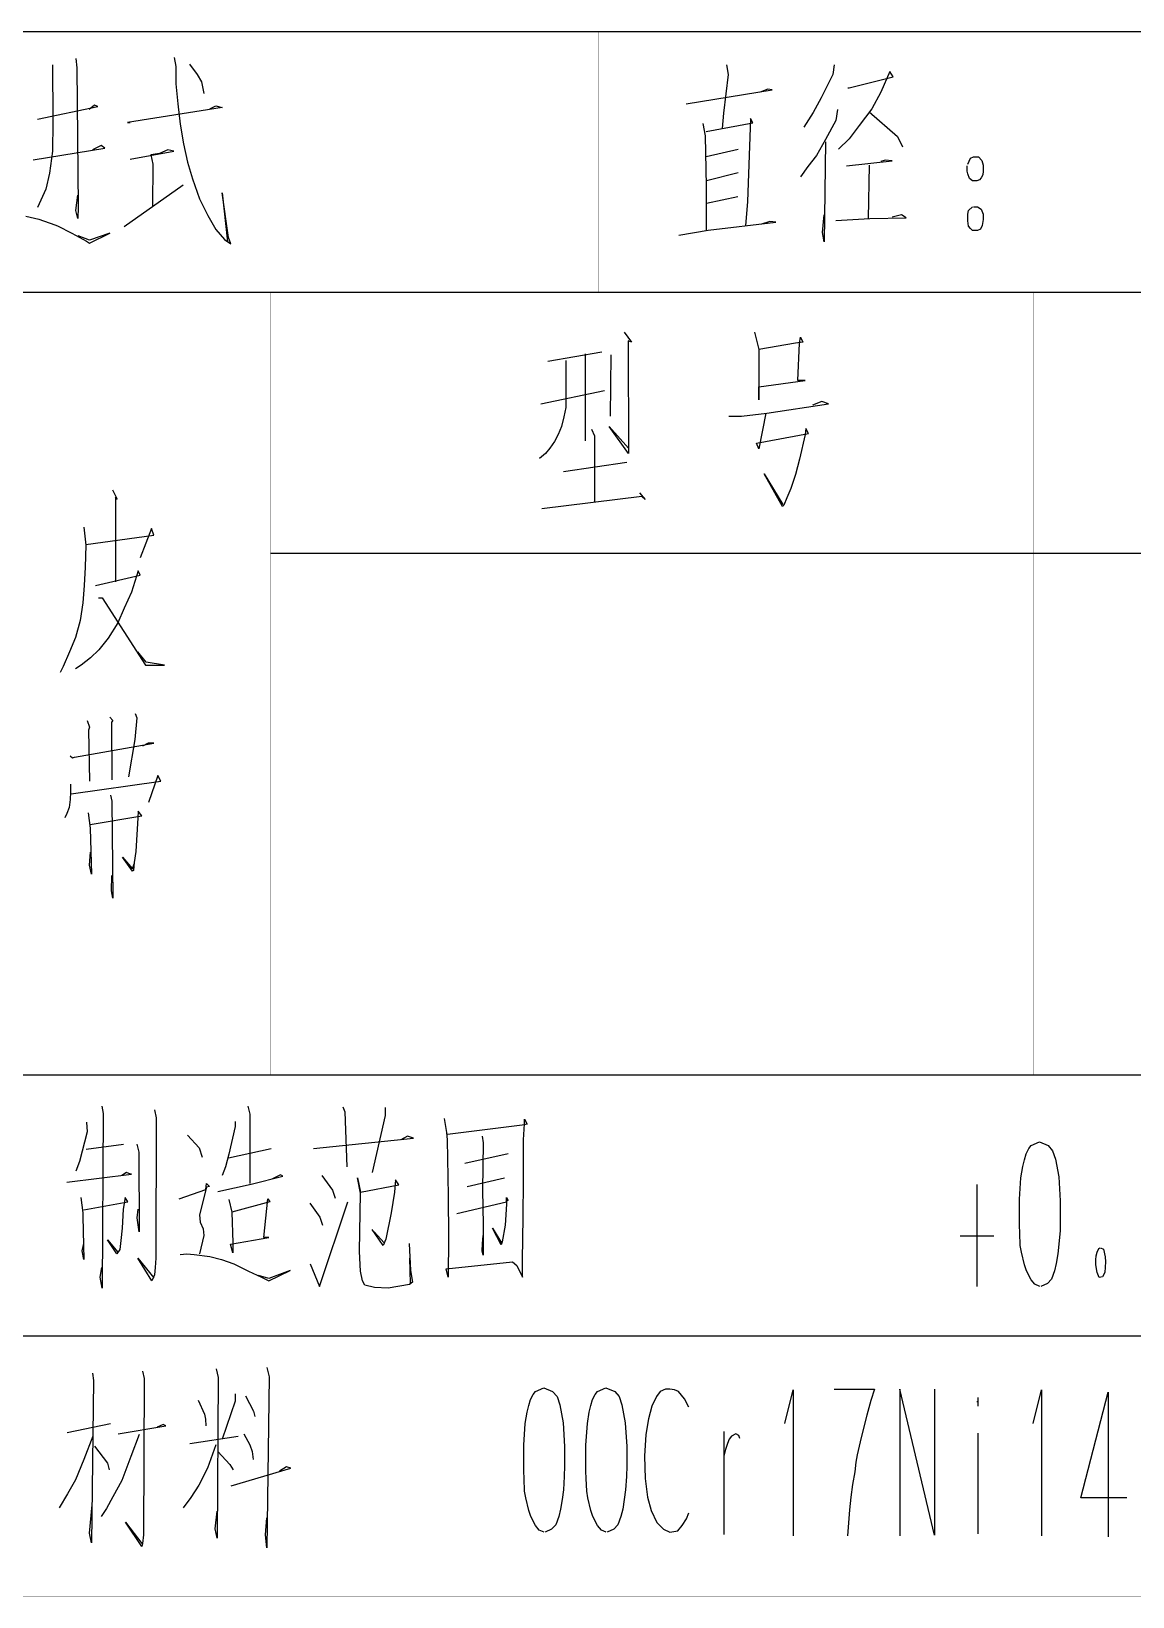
# Model space of a CAD drawing. Extents: x 0 to 2376, y 0 to 3364.
# Drawn here: x 2142.4 to 2260.6, y 2346.8 to 2514.8 of the extents above; entities that cross this region are included whole.
import ezdxf

# ---------------------------------------------------------------- set-up
doc = ezdxf.new("R2010")
doc.units = 0
doc.header["$MEASUREMENT"] = 0
doc.layers.add('6', color=7, linetype='Continuous')
doc.layers.add('8', color=7, linetype='Continuous')

# ---------------------------------------------------------------- blocks, each defined once
blk = doc.blocks.new('BLKENT82')
at = {"layer": '8', "color": 2, "linetype": 'Continuous'}
for p, q in [((2151.13, 2465.59), (2151.65, 2464.57)), ((2151.65, 2464.57), (2151.45, 2464.81)), ((2151.45, 2464.81), (2151.45, 2455.71)), ((2148.05, 2461.59), (2148.26, 2459.63)), ((2148.26, 2459.71), (2155.58, 2460.73)), ((2155.31, 2461.44), (2154.11, 2458.3)), ((2155.58, 2460.73), (2155.31, 2461.44)), ((2148.26, 2459.63), (2148.2, 2457.28)), ((2148.2, 2457.28), (2148.1, 2455.32)), ((2153.9, 2456.89), (2153.17, 2454.61)), ((2154.11, 2456.42), (2153.9, 2456.89)), ((2148.1, 2455.32), (2147.94, 2453.44)), ((2149.3, 2455.32), (2154.11, 2456.42)), ((2147.94, 2453.44), (2147.68, 2451.55)), ((2149.62, 2453.98), (2150.03, 2453.98)), ((2150.03, 2453.98), (2154.69, 2446.77)), ((2153.17, 2454.61), (2152.39, 2452.89)), ((2152.39, 2452.89), (2151.71, 2451.32)), ((2147.68, 2451.55), (2147.16, 2449.75)), ((2151.71, 2451.32), (2150.66, 2449.67)), ((2147.16, 2449.75), (2146.53, 2448.18)), ((2149.67, 2448.42), (2148.78, 2447.55)), ((2150.66, 2449.67), (2149.67, 2448.42)), ((2145.85, 2446.61), (2145.54, 2445.98)), ((2146.53, 2448.18), (2145.85, 2446.61)), ((2147.79, 2446.77), (2147.16, 2446.38)), ((2148.78, 2447.55), (2147.79, 2446.77)), ((2154.74, 2447.08), (2153.85, 2448.18)), ((2154.69, 2446.77), (2156.73, 2446.77)), ((2156.73, 2446.77), (2154.74, 2447.08)), ((2153.59, 2441.59), (2153.75, 2441.12)), ((2148.41, 2440.81), (2148.67, 2440.1)), ((2148.67, 2440.1), (2148.57, 2439.79)), ((2150.87, 2441.2), (2151.18, 2440.81)), ((2151.18, 2440.81), (2151.03, 2440.65)), ((2151.03, 2440.65), (2151.08, 2434.45)), ((2153.75, 2441.12), (2153.54, 2438.77)), ((2147.05, 2436.89), (2155.58, 2438.38)), ((2148.57, 2439.79), (2148.67, 2434.3)), ((2153.54, 2438.77), (2152.86, 2434.77)), ((2154.95, 2438.38), (2154.37, 2438.06)), ((2155.58, 2438.38), (2154.95, 2438.38)), ((2146.58, 2437.04), (2146.84, 2436.81)), ((2146.84, 2436.81), (2147.05, 2436.89)), ((2155.99, 2434.93), (2155, 2432.02)), ((2156.31, 2434.3), (2155.99, 2434.93)), ((2146.64, 2433.12), (2146.58, 2432.34)), ((2146.64, 2433.98), (2146.64, 2433.12)), ((2146.69, 2432.96), (2156.31, 2434.3)), ((2146.48, 2431.47), (2146.22, 2430.85)), ((2146.58, 2432.34), (2146.48, 2431.47)), ((2150.92, 2432.81), (2151.08, 2432.18)), ((2151.08, 2432.18), (2151.18, 2421.75)), ((2146.22, 2430.85), (2146.01, 2430.38)), ((2148.52, 2430.93), (2148.73, 2429.28)), ((2148.73, 2429.67), (2154.27, 2430.61)), ((2153.85, 2430.38), (2153.64, 2426.77)), ((2153.9, 2431.08), (2153.85, 2430.38)), ((2154.27, 2430.61), (2153.9, 2431.08)), ((2148.73, 2429.28), (2148.88, 2424.34)), ((2148.67, 2425.28), (2148.78, 2426.69)), ((2153.64, 2426.77), (2153.48, 2425.59)), ((2148.88, 2424.34), (2148.67, 2425.28)), ((2153.28, 2424.65), (2152.23, 2426.14)), ((2152.23, 2426.14), (2153.28, 2424.89)), ((2153.28, 2424.89), (2153.48, 2425.44)), ((2153.38, 2424.73), (2153.28, 2424.65)), ((2153.48, 2425.59), (2153.38, 2424.73)), ((2151.03, 2422.53), (2151.08, 2424.18)), ((2151.18, 2421.75), (2151.03, 2422.53))]:
    blk.add_line(p, q, dxfattribs=at)

msp = doc.modelspace()

# ---------------------------------------------------------------- linework, layer by layer
at = {"layer": '6'}
for p, q in [((1616, 2514.79), (2336, 2514.79)), ((2144.7, 2511.19), (2144.75, 2505.39)), ((2147.21, 2511.9), (2147.32, 2510.88)), ((2147.32, 2510.88), (2147.47, 2495.98)), ((2157.77, 2511.98), (2157.93, 2511.03)), ((2157.93, 2511.03), (2157.93, 2509.15)), ((2159.39, 2511.27), (2160.23, 2510.17)), ((2217.05, 2511.19), (2217.21, 2510.17)), ((2228.6, 2511.19), (2228.45, 2510.17)), ((2234.56, 2510.48), (2233.62, 2508.28)), ((2234.93, 2509.93), (2234.56, 2510.48)), ((2157.93, 2509.15), (2158.14, 2507.03)), ((2160.23, 2510.17), (2160.7, 2509.39)), ((2160.7, 2509.39), (2160.96, 2508.13)), ((2217.21, 2510.17), (2216.73, 2506.01)), ((2228.45, 2510.17), (2227.19, 2507.66)), ((2230.07, 2508.75), (2230.22, 2508.75)), ((2230.22, 2508.75), (2234.93, 2509.93)), ((2158.14, 2507.03), (2158.4, 2504.84)), ((2212.71, 2507.03), (2221.96, 2508.52)), ((2221.49, 2508.6), (2220.66, 2508.28)), ((2221.96, 2508.52), (2221.49, 2508.6)), ((2227.19, 2507.66), (2226.36, 2506.09)), ((2233.62, 2508.28), (2232.63, 2506.48)), ((2143.08, 2505.39), (2149.56, 2506.72)), ((2143.08, 2505.39), (2149.56, 2506.72)), ((2144.75, 2505.39), (2144.75, 2505)), ((2149.2, 2506.88), (2148.62, 2506.41)), ((2149.2, 2506.88), (2148.62, 2506.41)), ((2149.56, 2506.72), (2149.2, 2506.88)), ((2149.56, 2506.72), (2149.2, 2506.88)), ((2162.9, 2506.64), (2152.75, 2505)), ((2161.59, 2506.49), (2162.22, 2506.8)), ((2162.22, 2506.8), (2162.9, 2506.64)), ((2216.73, 2506.01), (2216.58, 2504.36)), ((2219.61, 2505.46), (2219.3, 2496.52)), ((2219.87, 2504.99), (2219.61, 2505.46)), ((2226.36, 2506.09), (2225.36, 2504.52)), ((2228.97, 2506.4), (2228.76, 2505.22)), ((2232.63, 2506.48), (2231.27, 2504.68)), ((2232.37, 2506.17), (2235.4, 2503.5)), ((2144.75, 2505), (2144.7, 2501.94)), ((2152.75, 2505), (2153.02, 2505)), ((2158.4, 2504.84), (2158.77, 2502.72)), ((2214.49, 2504.91), (2214.75, 2503.58)), ((2214.85, 2504.05), (2219.87, 2504.99)), ((2228.76, 2505.22), (2227.66, 2503.19)), ((2231.27, 2504.68), (2230.22, 2503.26)), ((2142.61, 2501), (2150.3, 2502.25)), ((2142.61, 2501), (2150.3, 2502.25)), ((2149.93, 2502.56), (2148.99, 2502.09)), ((2150.3, 2502.25), (2149.93, 2502.56)), ((2150.3, 2502.25), (2149.93, 2502.56)), ((2157.09, 2502.09), (2156.2, 2501.7)), ((2157.72, 2501.94), (2157.09, 2502.09)), ((2158.77, 2502.72), (2159.19, 2500.76)), ((2214.75, 2503.58), (2214.85, 2498.17)), ((2214.85, 2501.38), (2218.3, 2502.17)), ((2227.66, 2503.19), (2226.72, 2501.46)), ((2227.66, 2502.95), (2227.51, 2492.21)), ((2230.22, 2503.26), (2229.07, 2502.17)), ((2235.4, 2503.5), (2235.92, 2502.4)), ((2144.7, 2501.94), (2144.39, 2499.58)), ((2153.02, 2501.07), (2157.72, 2501.94)), ((2156.2, 2501.7), (2155.26, 2501.54)), ((2155.26, 2501.54), (2155.47, 2500.53)), ((2155.47, 2500.53), (2155.42, 2496.05)), ((2159.19, 2500.76), (2159.71, 2498.96)), ((2226.72, 2501.46), (2225.78, 2500.28)), ((2229.91, 2500.36), (2234.83, 2500.91)), ((2232.37, 2500.44), (2232.26, 2494.71)), ((2234.09, 2500.99), (2233.62, 2500.83)), ((2234.83, 2500.91), (2234.09, 2500.99)), ((2242.88, 2499.81), (2242.88, 2500.37)), ((2242.93, 2500.53), (2243.24, 2501.17)), ((2243.24, 2501.17), (2243.56, 2501.33)), ((2243.56, 2501.33), (2244.08, 2501.33)), ((2244.08, 2501.33), (2244.45, 2500.93)), ((2244.45, 2500.93), (2244.6, 2500.45)), ((2244.6, 2500.45), (2244.6, 2499.81)), ((2144.39, 2499.58), (2143.97, 2497.86)), ((2159.71, 2498.96), (2160.49, 2496.84)), ((2214.9, 2498.79), (2218.3, 2499.66)), ((2225.78, 2500.28), (2225, 2499.19)), ((2242.93, 2499.49), (2242.88, 2499.81)), ((2243.14, 2499.01), (2242.93, 2499.49)), ((2243.45, 2498.77), (2243.14, 2499.01)), ((2243.92, 2498.77), (2243.45, 2498.77)), ((2244.19, 2498.85), (2243.92, 2498.77)), ((2244.39, 2499.09), (2244.19, 2498.85)), ((2244.55, 2499.41), (2244.39, 2499.09)), ((2244.6, 2499.81), (2244.55, 2499.41)), ((2143.97, 2497.86), (2143.08, 2495.9)), ((2147.21, 2495.58), (2147.42, 2497.23)), ((2152.39, 2493.86), (2158.71, 2498.33)), ((2163.58, 2492.68), (2162.9, 2497.47)), ((2162.9, 2497.47), (2163.47, 2492.21)), ((2214.85, 2498.17), (2214.85, 2493.46)), ((2214.9, 2496.36), (2218.25, 2497.07)), ((2147.42, 2494.72), (2147.21, 2495.58)), ((2147.47, 2495.98), (2147.42, 2494.72)), ((2160.49, 2496.84), (2161.38, 2495.03)), ((2219.3, 2496.52), (2219.09, 2493.93)), ((2242.93, 2495.17), (2243.03, 2495.57)), ((2243.03, 2495.57), (2243.45, 2495.97)), ((2243.56, 2495.97), (2243.98, 2495.97)), ((2243.98, 2495.97), (2244.39, 2495.73)), ((2244.39, 2495.73), (2244.6, 2495.17)), ((2141.83, 2494.96), (2143.24, 2494.64)), ((2143.24, 2494.64), (2144.96, 2494.02)), ((2144.96, 2494.02), (2145.22, 2493.94)), ((2145.22, 2493.94), (2146.79, 2493.15)), ((2161.38, 2495.03), (2162.22, 2493.54)), ((2215.06, 2493.46), (2222.33, 2494.32)), ((2221.7, 2494.4), (2220.81, 2494.09)), ((2222.33, 2494.32), (2221.7, 2494.4)), ((2227.35, 2493.22), (2227.51, 2495.11)), ((2228.76, 2494.48), (2232.42, 2494.71)), ((2232.42, 2494.71), (2236.34, 2494.79)), ((2235.82, 2495.11), (2234.83, 2494.87)), ((2236.34, 2494.79), (2235.82, 2495.11)), ((2242.93, 2494.45), (2242.93, 2495.17)), ((2243.03, 2493.89), (2242.93, 2494.45)), ((2243.24, 2493.65), (2243.03, 2493.89)), ((2243.45, 2493.41), (2243.24, 2493.65)), ((2244.29, 2493.57), (2243.98, 2493.41)), ((2244.5, 2493.97), (2244.29, 2493.57)), ((2244.6, 2494.61), (2244.5, 2493.97)), ((2244.6, 2495.17), (2244.6, 2494.61)), ((2146.79, 2493.15), (2148.36, 2492.29)), ((2148.68, 2492.37), (2147.47, 2492.84)), ((2148.36, 2492.29), (2148.68, 2492.05)), ((2148.68, 2492.05), (2150.87, 2493.15)), ((2150.87, 2493.15), (2148.68, 2492.37)), ((2162.22, 2493.54), (2163.16, 2492.45)), ((2163.16, 2492.45), (2163.84, 2491.98)), ((2163.84, 2491.98), (2163.58, 2492.68)), ((2211.92, 2492.91), (2215.06, 2493.46)), ((2227.51, 2492.21), (2227.35, 2493.22)), ((2243.98, 2493.41), (2243.45, 2493.41)), ((1736, 2486.79), (2336, 2486.79)), ((2206.07, 2482.52), (2206.85, 2481.42)), ((2220.06, 2482.52), (2220.53, 2480.64)), ((2224.87, 2481.34), (2224.97, 2481.97)), ((2224.97, 2481.97), (2225.23, 2481.42)), ((2197.86, 2479.38), (2203.66, 2480.4)), ((2201.89, 2480.17), (2201.89, 2470.83)), ((2206.85, 2481.42), (2206.49, 2481.58)), ((2206.49, 2481.58), (2206.54, 2469.5)), ((2224.45, 2481.34), (2220.53, 2480.64)), ((2220.53, 2480.64), (2220.53, 2475.23)), ((2225.23, 2481.42), (2224.45, 2481.34)), ((2224.71, 2477.34), (2224.87, 2481.34)), ((2199.79, 2479.46), (2199.79, 2475.46)), ((2204.61, 2480.09), (2204.55, 2473.5)), ((2220.53, 2476.64), (2225.49, 2477.34)), ((2225.49, 2477.34), (2224.71, 2477.34)), ((2197.13, 2474.83), (2203.93, 2476.25)), ((2199.79, 2475.46), (2199.79, 2474.44)), ((2220.53, 2475.23), (2220.53, 2476.64)), ((2199.59, 2473.42), (2199.32, 2472.4)), ((2199.79, 2474.44), (2199.59, 2473.42)), ((2217.29, 2473.5), (2218.64, 2473.5)), ((2218.64, 2473.5), (2221.36, 2473.81)), ((2221.26, 2473.81), (2220.53, 2469.97)), ((2221.36, 2473.81), (2228, 2474.83)), ((2227.27, 2475.07), (2226.28, 2474.68)), ((2228, 2474.83), (2227.27, 2475.07)), ((2199.32, 2472.4), (2198.96, 2471.54)), ((2202.57, 2472.09), (2202.88, 2471.38)), ((2206.54, 2469.5), (2204.45, 2472.4)), ((2204.45, 2472.4), (2206.54, 2470.05)), ((2225.55, 2472.17), (2225.49, 2471.54)), ((2225.86, 2471.62), (2225.55, 2472.17)), ((2198.07, 2470.05), (2197.6, 2469.5)), ((2198.59, 2470.76), (2198.07, 2470.05)), ((2198.96, 2471.54), (2198.59, 2470.76)), ((2202.88, 2471.38), (2202.88, 2464.32)), ((2220.27, 2470.6), (2225.86, 2471.62)), ((2220.53, 2469.97), (2220.27, 2470.6)), ((2225.49, 2471.54), (2224.87, 2468.87)), ((2197.6, 2469.5), (2196.97, 2468.95)), ((2199.53, 2467.54), (2206.33, 2468.56)), ((2224.87, 2468.87), (2224.45, 2467.23)), ((2223.04, 2463.78), (2221.1, 2467.3)), ((2221.1, 2467.3), (2223.09, 2464.01)), ((2224.45, 2467.23), (2223.93, 2465.74)), ((2207.69, 2465.27), (2208.32, 2464.56)), ((2223.93, 2465.74), (2223.51, 2464.72)), ((2207.95, 2464.87), (2197.23, 2463.54)), ((2208.32, 2464.56), (2207.95, 2464.87)), ((2223.19, 2463.93), (2223.04, 2463.78)), ((2223.51, 2464.72), (2223.19, 2463.93)), ((2168.1, 2458.79), (2336, 2458.79)), ((1616, 2402.79), (2336, 2402.79)), ((2149.98, 2399.44), (2150.14, 2398.65)), ((2150.14, 2398.65), (2150.03, 2379.91)), ((2155.63, 2399.04), (2155.84, 2398.18)), ((2155.84, 2398.18), (2155.79, 2383.12)), ((2164.31, 2397.79), (2164.31, 2397.24)), ((2165.67, 2399.44), (2165.88, 2398.57)), ((2165.88, 2398.57), (2165.88, 2394.18)), ((2175.86, 2399.36), (2176.07, 2398.81)), ((2176.07, 2398.81), (2176.28, 2392.93)), ((2180.41, 2398.42), (2179, 2392.3)), ((2180.41, 2399.28), (2180.41, 2398.42)), ((2186.74, 2398.1), (2187, 2396.61)), ((2195.37, 2397.55), (2195.37, 2398.02)), ((2195.37, 2398.02), (2195.63, 2397.48)), ((2148.41, 2396.69), (2147.58, 2393.48)), ((2148.36, 2397.71), (2148.41, 2396.69)), ((2159.18, 2396.3), (2160.44, 2394.97)), ((2164.31, 2397.24), (2163.63, 2394.26)), ((2182.82, 2396.22), (2182.09, 2395.83)), ((2183.45, 2395.98), (2182.82, 2396.22)), ((2187, 2396.61), (2187.05, 2395.83)), ((2195.11, 2397.4), (2187.11, 2396.38)), ((2190.82, 2396.22), (2190.92, 2395.51)), ((2195.63, 2397.48), (2195.11, 2397.4)), ((2195.26, 2395.83), (2195.37, 2397.55)), ((2148.31, 2394.81), (2152.33, 2395.36)), ((2153.75, 2395.36), (2153.96, 2394.49)), ((2153.96, 2394.49), (2154.01, 2385.95)), ((2160.44, 2394.97), (2160.75, 2393.95)), ((2163.58, 2393.87), (2168.18, 2394.89)), ((2172.73, 2394.89), (2183.45, 2395.98)), ((2187.05, 2395.83), (2187.16, 2389.79)), ((2190.92, 2395.51), (2190.87, 2390.42)), ((2195.26, 2391.44), (2195.26, 2395.83)), ((2249.2, 2394.31), (2249.49, 2394.87)), ((2249.49, 2394.87), (2249.75, 2395.19)), ((2249.75, 2395.19), (2250.64, 2395.59)), ((2250.64, 2395.59), (2251.58, 2395.19)), ((2251.58, 2395.19), (2252.05, 2394.63)), ((2252.05, 2394.63), (2252.34, 2393.75)), ((2147.58, 2393.48), (2147.21, 2392.46)), ((2163.26, 2392.93), (2162.9, 2391.98)), ((2163.63, 2394.26), (2163.26, 2392.93)), ((2165.88, 2394.18), (2165.88, 2391.12)), ((2188.94, 2393.32), (2193.59, 2394.34)), ((2248.65, 2391.75), (2248.84, 2392.95)), ((2248.84, 2392.95), (2249.02, 2393.67)), ((2249.02, 2393.67), (2249.2, 2394.31)), ((2252.34, 2393.75), (2252.7, 2391.83)), ((2146.22, 2391.28), (2153.17, 2392.14)), ((2152.65, 2392.3), (2152.13, 2391.98)), ((2153.07, 2392.14), (2152.65, 2392.3)), ((2153.17, 2392.14), (2153.07, 2392.14)), ((2161.17, 2390.49), (2161.22, 2391.12)), ((2161.22, 2391.12), (2161.54, 2390.81)), ((2166.03, 2391.04), (2169.43, 2391.91)), ((2169.17, 2392.06), (2168.23, 2391.59)), ((2169.43, 2391.91), (2169.17, 2392.06)), ((2173.62, 2391.98), (2174.77, 2390.42)), ((2177.75, 2390.1), (2177.43, 2391.75)), ((2177.43, 2391.75), (2177.75, 2390.18)), ((2181.51, 2391.51), (2181.41, 2390.18)), ((2181.88, 2390.97), (2181.51, 2391.51)), ((2189.2, 2390.81), (2193.22, 2391.75)), ((2195.21, 2387.51), (2195.26, 2391.44)), ((2248.5, 2389.43), (2248.65, 2391.75)), ((2252.7, 2391.83), (2252.86, 2389.27)), ((2147.73, 2389.63), (2147.94, 2387.98)), ((2152.49, 2389.63), (2152.28, 2388.38)), ((2152.8, 2389.16), (2152.49, 2389.63)), ((2158.29, 2389.48), (2161.17, 2390.49)), ((2161.22, 2390.73), (2160.49, 2387.75)), ((2161.54, 2390.81), (2161.22, 2390.73)), ((2162.43, 2390.26), (2166.03, 2391.04)), ((2163.63, 2389.4), (2163.94, 2388.06)), ((2167.39, 2385.32), (2167.81, 2389.48)), ((2167.81, 2389.48), (2168.02, 2389.16)), ((2174.77, 2390.42), (2175.03, 2389.55)), ((2177.64, 2383.83), (2177.75, 2390.1)), ((2177.75, 2390.18), (2181.88, 2390.97)), ((2181.41, 2390.18), (2181.04, 2387.98)), ((2187.16, 2389.79), (2187.21, 2385.32)), ((2190.87, 2390.42), (2190.92, 2386.73)), ((2193.48, 2389.48), (2193.28, 2386.65)), ((2193.43, 2389.16), (2193.43, 2389.63)), ((2193.43, 2389.63), (2193.59, 2389.32)), ((2193.59, 2389.32), (2193.48, 2389.48)), ((2243.92, 2391.03), (2243.92, 2380.07)), ((2248.5, 2386.63), (2248.5, 2389.43)), ((2147.94, 2387.98), (2147.94, 2387.59)), ((2148.05, 2388.3), (2152.8, 2389.16)), ((2152.28, 2388.38), (2152.18, 2386.34)), ((2153.8, 2387.44), (2153.9, 2388.38)), ((2160.49, 2387.75), (2160.54, 2386.97)), ((2168.02, 2389.16), (2163.94, 2388.06)), ((2163.94, 2388.06), (2164.05, 2384.77)), ((2172.31, 2389), (2173.41, 2387.51)), ((2173.35, 2380.06), (2176.39, 2389.16)), ((2181.04, 2387.98), (2180.46, 2385.16)), ((2188.1, 2387.91), (2193.43, 2389.16)), ((2252.86, 2389.27), (2252.86, 2387.19)), ((2147.94, 2387.59), (2148.05, 2382.97)), ((2152.18, 2386.34), (2152.02, 2385)), ((2154.01, 2385.95), (2153.8, 2387.44)), ((2160.54, 2386.97), (2160.86, 2386.26)), ((2160.86, 2386.26), (2160.96, 2385.55)), ((2173.41, 2387.51), (2173.67, 2386.65)), ((2180.2, 2384.46), (2179, 2386.18)), ((2190.92, 2386.73), (2190.92, 2383.44)), ((2192.86, 2384.53), (2191.92, 2386.34)), ((2191.92, 2386.34), (2192.91, 2384.77)), ((2193.28, 2386.65), (2192.96, 2384.85)), ((2195.16, 2382.89), (2195.21, 2387.51)), ((2248.52, 2385.83), (2248.5, 2386.63)), ((2252.84, 2386.07), (2252.73, 2384.63)), ((2252.86, 2387.19), (2252.84, 2386.07)), ((2147.89, 2383.91), (2148.05, 2384.69)), ((2151.6, 2383.59), (2150.61, 2385.08)), ((2150.61, 2385.08), (2151.71, 2383.75)), ((2152.02, 2385), (2151.92, 2384.06)), ((2160.96, 2385.55), (2160.49, 2383.59)), ((2163.79, 2384.61), (2167.92, 2385.32)), ((2164.05, 2383.67), (2163.79, 2384.61)), ((2164.05, 2384.77), (2164.05, 2383.67)), ((2167.92, 2385.32), (2167.39, 2385.32)), ((2179.21, 2385.95), (2180.31, 2384.77)), ((2180.46, 2385.16), (2180.2, 2384.46)), ((2182.97, 2384.69), (2183.13, 2381.79)), ((2187.21, 2385.32), (2187.16, 2381.08)), ((2190.82, 2383.91), (2190.87, 2384.69)), ((2190.87, 2384.69), (2190.92, 2385.55)), ((2192.96, 2384.85), (2192.86, 2384.53)), ((2242.14, 2385.51), (2245.72, 2385.51)), ((2248.57, 2384.47), (2248.52, 2385.83)), ((2248.7, 2383.75), (2248.57, 2384.47)), ((2252.73, 2384.63), (2252.6, 2383.59)), ((2148.05, 2382.97), (2147.89, 2383.91)), ((2151.92, 2384.06), (2151.6, 2383.59)), ((2155.37, 2380.69), (2153.85, 2383.12)), ((2153.85, 2383.12), (2155.58, 2381)), ((2155.79, 2383.12), (2155.73, 2382.1)), ((2158.4, 2383.51), (2159.13, 2383.59)), ((2159.13, 2383.59), (2159.92, 2383.51)), ((2159.92, 2383.51), (2161.59, 2383.28)), ((2161.59, 2383.28), (2162.84, 2382.97)), ((2162.84, 2382.97), (2164.15, 2382.49)), ((2177.75, 2381.71), (2177.64, 2383.83)), ((2183.03, 2383.12), (2183.08, 2380.38)), ((2186.95, 2381.95), (2194.06, 2382.73)), ((2190.92, 2383.44), (2190.82, 2383.91)), ((2194.06, 2382.73), (2194.53, 2382.34)), ((2195.16, 2381.08), (2195.16, 2382.89)), ((2249.02, 2382.39), (2248.7, 2383.75)), ((2252.6, 2383.59), (2252.44, 2382.55)), ((2256.68, 2382.95), (2256.73, 2383.35)), ((2256.68, 2382.39), (2256.68, 2382.95)), ((2256.73, 2383.35), (2256.81, 2383.75)), ((2256.81, 2383.75), (2257.02, 2384.15)), ((2257.02, 2384.15), (2257.15, 2384.23)), ((2257.2, 2384.23), (2257.49, 2384.07)), ((2257.49, 2384.07), (2257.67, 2383.27)), ((2257.72, 2382.71), (2257.65, 2381.59)), ((2257.67, 2383.27), (2257.72, 2382.71)), ((2149.82, 2381.08), (2149.98, 2382.1)), ((2150.03, 2379.91), (2149.82, 2381.08)), ((2155.52, 2381), (2155.37, 2380.69)), ((2155.63, 2381.32), (2155.52, 2381)), ((2155.73, 2382.1), (2155.63, 2381.32)), ((2164.15, 2382.49), (2165.72, 2381.71)), ((2165.72, 2381.71), (2167.13, 2381.08)), ((2167.92, 2380.93), (2166.82, 2381.24)), ((2167.13, 2381.08), (2167.92, 2380.69)), ((2167.92, 2380.69), (2170.22, 2381.79)), ((2170.22, 2381.79), (2167.92, 2380.93)), ((2172.36, 2382.49), (2173.35, 2380.06)), ((2177.96, 2380.69), (2177.75, 2381.71)), ((2183.13, 2381.79), (2183.34, 2380.53)), ((2187.16, 2381.08), (2186.95, 2381.95)), ((2194.53, 2382.34), (2195.16, 2381.08)), ((2249.23, 2381.75), (2249.02, 2382.39)), ((2249.75, 2380.79), (2249.23, 2381.75)), ((2252.23, 2381.75), (2251.92, 2380.87)), ((2252.44, 2382.55), (2252.23, 2381.75)), ((2256.81, 2381.59), (2256.68, 2382.39)), ((2257.04, 2381.03), (2256.81, 2381.59)), ((2257.41, 2381.11), (2257.04, 2381.03)), ((2257.65, 2381.59), (2257.41, 2381.11)), ((2178.22, 2380.22), (2177.96, 2380.69)), ((2179.26, 2379.98), (2178.22, 2380.22)), ((2180.73, 2379.91), (2179.26, 2379.98)), ((2183.03, 2380.3), (2180.73, 2379.91)), ((2183.34, 2380.53), (2183.03, 2380.3)), ((2250.14, 2380.31), (2249.75, 2380.79)), ((2250.67, 2380.07), (2250.14, 2380.31)), ((2251.48, 2380.39), (2250.77, 2380.07)), ((2251.92, 2380.87), (2251.48, 2380.39)), ((1736, 2374.79), (2336, 2374.79)), ((2154.37, 2371), (2154.53, 2370.21)), ((2162.27, 2371.23), (2162.48, 2370.29)), ((2167.71, 2371.39), (2167.97, 2370.37)), ((2149.09, 2369.98), (2148.88, 2352.56)), ((2148.99, 2370.76), (2149.09, 2369.98)), ((2154.53, 2370.21), (2154.48, 2353.43)), ((2162.48, 2370.29), (2162.37, 2353.04)), ((2167.97, 2370.37), (2167.71, 2352.02)), ((2160.33, 2367.86), (2161.01, 2366.37)), ((2164.31, 2367.78), (2162.9, 2363.7)), ((2164.31, 2368.56), (2164.31, 2367.78)), ((2165.41, 2368.33), (2166.29, 2366.68)), ((2195.82, 2367.29), (2196, 2367.93)), ((2196, 2367.93), (2196.29, 2368.49)), ((2196.29, 2368.49), (2196.55, 2368.81)), ((2196.55, 2368.81), (2197.44, 2369.21)), ((2197.44, 2369.21), (2198.38, 2368.81)), ((2198.38, 2368.81), (2198.85, 2368.25)), ((2198.85, 2368.25), (2199.14, 2367.37)), ((2202.48, 2367.29), (2202.67, 2367.93)), ((2202.67, 2367.93), (2202.95, 2368.49)), ((2202.95, 2368.49), (2203.21, 2368.81)), ((2203.21, 2368.81), (2204.1, 2369.21)), ((2204.1, 2369.21), (2205.04, 2368.81)), ((2205.04, 2368.81), (2205.52, 2368.25)), ((2205.52, 2368.25), (2205.8, 2367.37)), ((2209.52, 2368.25), (2209.04, 2367.21)), ((2209.91, 2368.81), (2209.52, 2368.25)), ((2210.51, 2369.05), (2209.91, 2368.81)), ((2210.95, 2369.05), (2210.51, 2369.05)), ((2211.45, 2368.97), (2210.95, 2369.05)), ((2211.89, 2368.81), (2211.45, 2368.97)), ((2212.23, 2368.41), (2211.89, 2368.81)), ((2212.52, 2368.01), (2212.23, 2368.41)), ((2212.99, 2367.13), (2212.52, 2368.01)), ((2223.29, 2365.37), (2224.18, 2368.97)), ((2224.18, 2368.97), (2224.18, 2353.29)), ((2228.6, 2369.05), (2232.91, 2369.05)), ((2232.55, 2367.85), (2232.1, 2366.25)), ((2232.91, 2369.05), (2232.55, 2367.85)), ((2239.35, 2353.37), (2235.63, 2369.05)), ((2235.63, 2369.05), (2235.63, 2353.29)), ((2239.35, 2369.05), (2239.35, 2353.37)), ((2244.08, 2367.69), (2243.92, 2367.69)), ((2244.03, 2368.17), (2244.03, 2367.21)), ((2249.96, 2365.37), (2250.85, 2368.97)), ((2250.85, 2368.97), (2250.85, 2353.29)), ((2255.06, 2357.37), (2257.99, 2368.73)), ((2257.99, 2368.73), (2257.99, 2353.21)), ((2161.01, 2366.37), (2161.12, 2365.82)), ((2166.29, 2366.68), (2166.4, 2366.13)), ((2195.45, 2365.37), (2195.63, 2366.57)), ((2195.63, 2366.57), (2195.82, 2367.29)), ((2199.14, 2367.37), (2199.5, 2365.45)), ((2202.12, 2365.37), (2202.3, 2366.57)), ((2202.3, 2366.57), (2202.48, 2367.29)), ((2205.8, 2367.37), (2206.17, 2365.45)), ((2209.04, 2367.21), (2208.68, 2365.85)), ((2232.1, 2366.25), (2231.48, 2363.85)), ((2146.27, 2364.41), (2150.92, 2365.35)), ((2151.76, 2364.25), (2156.88, 2365.11)), ((2156.57, 2365.27), (2155.94, 2364.96)), ((2156.88, 2365.11), (2156.57, 2365.27)), ((2161.12, 2365.82), (2161.17, 2365.11)), ((2165.25, 2364.25), (2165.88, 2363.07)), ((2195.29, 2363.05), (2195.45, 2365.37)), ((2199.5, 2365.45), (2199.66, 2362.89)), ((2201.96, 2363.05), (2202.12, 2365.37)), ((2206.17, 2365.45), (2206.33, 2362.89)), ((2208.68, 2365.85), (2208.37, 2364.17)), ((2216.76, 2364.49), (2216.76, 2353.45)), ((2218.04, 2364.25), (2217.57, 2364.01)), ((2218.35, 2364.09), (2218.04, 2364.25)), ((2244.03, 2364.33), (2244.03, 2353.53)), ((2149.04, 2364.02), (2148.05, 2361.51)), ((2149.2, 2362.92), (2150.61, 2361.11)), ((2154.01, 2364.17), (2153.12, 2361.82)), ((2159.45, 2363.23), (2164.62, 2364.02)), ((2162.22, 2363.07), (2161.33, 2360.56)), ((2165.88, 2363.07), (2166.14, 2362.37)), ((2195.29, 2360.25), (2195.29, 2363.05)), ((2199.66, 2362.89), (2199.66, 2360.81)), ((2201.96, 2360.25), (2201.96, 2363.05)), ((2206.33, 2362.89), (2206.33, 2360.81)), ((2208.37, 2364.17), (2208.23, 2361.85)), ((2216.94, 2362.57), (2216.76, 2361.85)), ((2217.15, 2363.21), (2216.94, 2362.57)), ((2217.33, 2363.69), (2217.15, 2363.21)), ((2217.57, 2364.01), (2217.33, 2363.69)), ((2218.48, 2363.77), (2218.35, 2364.09)), ((2231.48, 2363.85), (2231.08, 2362.01)), ((2148.05, 2361.51), (2147.16, 2359.31)), ((2150.61, 2361.11), (2150.77, 2360.41)), ((2153.12, 2361.82), (2152.13, 2359.23)), ((2162.43, 2362.37), (2163.73, 2360.96)), ((2163.73, 2360.96), (2164.1, 2360.41)), ((2166.14, 2362.37), (2166.24, 2361.51)), ((2208.23, 2361.85), (2208.31, 2359.45)), ((2230.93, 2361.21), (2230.8, 2360.17)), ((2231.08, 2362.01), (2230.93, 2361.21)), ((2147.16, 2359.31), (2146.32, 2357.82)), ((2152.13, 2359.23), (2151.18, 2357.51)), ((2161.33, 2360.56), (2160.39, 2358.76)), ((2163.89, 2358.68), (2170.27, 2360.56)), ((2169.8, 2360.72), (2169.07, 2360.25)), ((2170.27, 2360.56), (2169.8, 2360.72)), ((2195.32, 2359.45), (2195.29, 2360.25)), ((2195.37, 2358.09), (2195.32, 2359.45)), ((2199.63, 2359.69), (2199.53, 2358.25)), ((2199.66, 2360.81), (2199.63, 2359.69)), ((2201.99, 2359.45), (2201.96, 2360.25)), ((2202.04, 2358.09), (2201.99, 2359.45)), ((2206.3, 2359.69), (2206.2, 2358.25)), ((2206.33, 2360.81), (2206.3, 2359.69)), ((2208.31, 2359.45), (2208.55, 2357.45)), ((2230.8, 2360.17), (2230.56, 2358.81)), ((2146.32, 2357.82), (2145.43, 2356.33)), ((2151.18, 2357.51), (2150.5, 2356.25)), ((2160.39, 2358.76), (2159.55, 2357.43)), ((2195.5, 2357.37), (2195.37, 2358.09)), ((2199.53, 2358.25), (2199.4, 2357.21)), ((2202.17, 2357.37), (2202.04, 2358.09)), ((2206.2, 2358.25), (2206.06, 2357.21)), ((2230.56, 2358.81), (2230.4, 2357.45)), ((2148.67, 2353.58), (2148.94, 2356.64)), ((2150.5, 2356.25), (2149.93, 2355.39)), ((2159.55, 2357.43), (2158.71, 2356.33)), ((2162.16, 2354.05), (2162.37, 2355.94)), ((2195.82, 2356.01), (2195.5, 2357.37)), ((2196.03, 2355.37), (2195.82, 2356.01)), ((2199.24, 2356.17), (2199.03, 2355.37)), ((2199.4, 2357.21), (2199.24, 2356.17)), ((2202.48, 2356.01), (2202.17, 2357.37)), ((2202.69, 2355.37), (2202.48, 2356.01)), ((2205.91, 2356.17), (2205.7, 2355.37)), ((2206.06, 2357.21), (2205.91, 2356.17)), ((2208.55, 2357.45), (2208.94, 2356.01)), ((2208.94, 2356.01), (2209.57, 2354.73)), ((2230.25, 2356.09), (2230.04, 2353.29)), ((2230.4, 2357.45), (2230.25, 2356.09)), ((2260, 2357.37), (2255.06, 2357.37)), ((2154.27, 2352.17), (2152.54, 2354.76)), ((2152.54, 2354.76), (2154.27, 2352.49)), ((2167.55, 2353.43), (2167.71, 2355.23)), ((2196.55, 2354.41), (2196.03, 2355.37)), ((2196.94, 2353.93), (2196.55, 2354.41)), ((2198.72, 2354.49), (2198.27, 2354.01)), ((2199.03, 2355.37), (2198.72, 2354.49)), ((2203.21, 2354.41), (2202.69, 2355.37)), ((2203.61, 2353.93), (2203.21, 2354.41)), ((2205.38, 2354.49), (2204.94, 2354.01)), ((2205.7, 2355.37), (2205.38, 2354.49)), ((2209.57, 2354.73), (2210.27, 2354.01)), ((2211.82, 2353.85), (2212.29, 2354.41)), ((2212.29, 2354.41), (2212.76, 2355.13)), ((2212.76, 2355.13), (2212.99, 2355.77)), ((2148.88, 2352.56), (2148.67, 2353.58)), ((2154.37, 2352.49), (2154.27, 2352.17)), ((2154.48, 2353.43), (2154.37, 2352.49)), ((2162.37, 2353.04), (2162.16, 2354.05)), ((2167.71, 2352.02), (2167.55, 2353.43)), ((2197.46, 2353.69), (2196.94, 2353.93)), ((2198.27, 2354.01), (2197.57, 2353.69)), ((2204.13, 2353.69), (2203.61, 2353.93)), ((2204.94, 2354.01), (2204.23, 2353.69)), ((2210.27, 2354.01), (2210.95, 2353.69)), ((2210.95, 2353.69), (2211.82, 2353.85))]:
    msp.add_line(p, q, dxfattribs=at)
at = {"layer": '6', "const_width": 0.03}
for points in [[(2203.35, 2514.79), (2203.35, 2486.79)], [(2168.1, 2486.79), (2168.1, 2402.79)], [(2250.02, 2486.79), (2250.02, 2402.79)], [(2204.79, 2402.79), (2204.79, 2374.79)], [(2190.44, 2346.79), (2190.44, 2374.79)], [(1616, 2346.79), (2336, 2346.79)]]:
    msp.add_lwpolyline(points, dxfattribs=at)

# ---------------------------------------------------------------- block references
at = {"layer": '6'}
msp.add_blockref('BLKENT82', (0, 0), dxfattribs=at)

doc.saveas('drawing.dxf')
